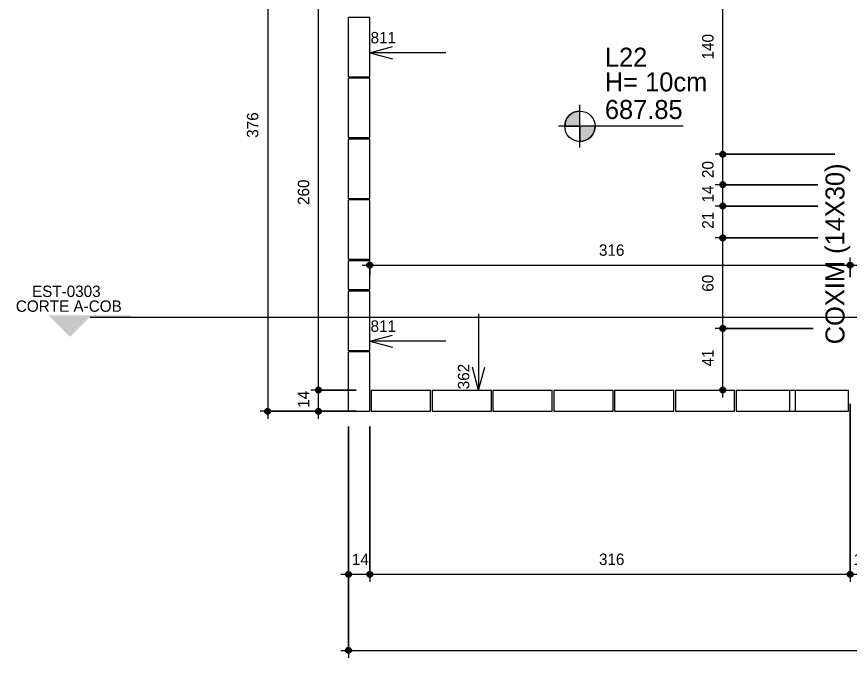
# Model space of a CAD drawing. Header units: centimetres. Extents: x 170 to 15941, y -2277 to 8860.
# Drawn here: x 5582 to 6130, y -675 to -250 of the extents above; entities that cross this region are included whole.
import ezdxf

# ---------------------------------------------------------------- set-up
doc = ezdxf.new("R2010")
doc.units = ezdxf.units.CM
doc.layers.add('A-ANNO-DIMS-1', color=1, linetype='Continuous', lineweight=9, true_color=0xff0000)
doc.layers.add('A-DETL-GENF-3', color=251, linetype='Continuous', lineweight=9, true_color=0x515151)
for name, color, linetype, lineweight in [('A-ANNO-DIMS-50', 7, 'Continuous', 9), ('A-DETL-THIN', 7, 'Continuous', 9), ('G-ANNO-SYMB', 7, 'Continuous', 9), ('G-ANNO-SYMB-1', 7, 'Continuous', 18), ('G-ANNO-TEXT', 7, 'Continuous', 9), ('S-BEAM', 7, 'Continuous', 9), ('S-BEAM-1', 7, 'Continuous', 13)]:
    doc.layers.add(name, color=color, linetype=linetype, lineweight=lineweight)
doc.styles.add('Bahnschrift_2', font='', dxfattribs={"height": 12.5})
doc.styles.add('Bahnschrift_7', font='', dxfattribs={"height": 7.499999999999999})
doc.styles.get('Bahnschrift_2').set_extended_font_data('Bahnschrift')
doc.styles.get('Bahnschrift_7').set_extended_font_data('Bahnschrift')
doc.dimstyles.new('COTA_ACUMULADA_1', dxfattribs={"dimscale": 30.48, "dimtxt": 8.331330466191718, "dimasz": 0.0492125984251968, "dimexe": 0, "dimexo": 0.0625, "dimgap": 0.1312335958005249, "dimtad": 0, "dimjust": 2, "dimdec": 0, "dimzin": 0, "dimdsep": 46, "dimtxsty": 'Bahnschrift_7', "dimblk1": 'NONE', "dimblk2": 'OPEN30', "dimsah": 1, "dimcen": 0.09, "dimse1": 1, "dimsd1": 1, "dimazin": 0, "dimtfac": 1, "dimtdec": 4, "dimtix": 1, "dimtmove": 2, "dimatfit": 3, "dimfxl": 0, "dimfxlon": 1, "dimtvp": 1, "dimtolj": 1, "dimtzin": 0, "dimarcsym": 2})
doc.dimstyles.new('COTA_LINEAR', dxfattribs={"dimscale": 30.48, "dimtxt": 8.331330466191718, "dimasz": 0.3937007874015748, "dimexe": 0.1640419947506562, "dimexo": 0.3280840109072179, "dimgap": 0.1312335958005249, "dimtad": 1, "dimdec": 0, "dimzin": 0, "dimdsep": 46, "dimtxsty": 'Bahnschrift_7', "dimblk1": 'DOTSMALL', "dimblk2": 'DOTSMALL', "dimsah": 1, "dimcen": 0.09, "dimdle": 0.1640419947506562, "dimazin": 0, "dimtfac": 1, "dimtdec": 4, "dimtix": 1, "dimtmove": 0, "dimatfit": 3, "dimfxl": 1, "dimtvp": 1, "dimtolj": 1, "dimtzin": 0, "dimarcsym": 2})
doc.dimstyles.new('COTA_LINEAR_1', dxfattribs={"dimscale": 30.48, "dimtxt": 8.331330466191718, "dimasz": 0.3937007874015748, "dimexe": 0.1640419947506562, "dimexo": 0.3280840109072179, "dimgap": 0.1312335958005249, "dimtad": 1, "dimdec": 0, "dimzin": 0, "dimdsep": 46, "dimtxsty": 'Bahnschrift_7', "dimblk1": 'DOTSMALL', "dimblk2": 'DOTSMALL', "dimsah": 1, "dimcen": 0.09, "dimdle": 0.1640419947506562, "dimazin": 0, "dimtfac": 1, "dimtdec": 4, "dimtix": 1, "dimtmove": 1, "dimatfit": 3, "dimfxl": 1, "dimtvp": 1, "dimtolj": 1, "dimtzin": 0, "dimarcsym": 2})

# ---------------------------------------------------------------- blocks, each defined once
blk = doc.blocks.new('LEONE - BLOCO CANALETA 14X39X2 - LEONE - BLOCO CANALETA 14X39X19-2679375-FORMA DA COBERTURA')
at = {"layer": 'S-BEAM-1'}
for p, q in [((-19.49999999999995, 7.000000000000001), (19.5, 6.999999999999875)), ((-19.49999999999995, 7.000000000000001), (-19.49999999999995, -6.999999999999951)), ((19.5, -7.000000000000076), (19.5, 6.999999999999875)), ((-19.49999999999995, -6.99999999999995), (19.5, -7.000000000000075))]:
    blk.add_line(p, q, dxfattribs=at)
blk = doc.blocks.new('LEONE - BLOCO CANALETA 14X19X19 - LEONE - BLOCO CANALETA 14X19X19-561206-FORMA DA COBERTURA')
at = {"layer": 'S-BEAM-1'}
for p, q in [((-9.499999999999952, 6.999999999999969), (9.499999999999979, 6.999999999999907)), ((-9.499999999999952, 6.999999999999968), (-9.499999999999952, -6.999999999999983)), ((9.499999999999979, -7.000000000000043), (9.499999999999979, 6.999999999999907)), ((-9.499999999999952, -6.999999999999982), (9.499999999999979, -7.000000000000044))]:
    blk.add_line(p, q, dxfattribs=at)
blk = doc.blocks.new('DIMBLOCK19-FORMA DA COBERTURA')
at = {"layer": 'A-ANNO-DIMS-50', "lineweight": 35, "true_color": 0xff0000}
h = blk.add_hatch(color=1, dxfattribs=at)
edge = h.paths.add_edge_path()
edge.add_arc((5780.788344324721, -495.7564340976315), 1.5, 0, 360)
h = blk.add_hatch(color=1, dxfattribs=at)
edge = h.paths.add_edge_path()
edge.add_arc((5780.788344324721, -509.7564340976314), 1.5, 0, 360)
at = {"layer": 'A-ANNO-DIMS-50', "color": 1, "true_color": 0xff0000}
for p, q in [((5805.521378370912, -495.7564340976317), (5775.788344324721, -495.7564340976315)), ((5780.788344324721, -514.7564340976314), (5780.788344324721, -495.7564340976315)), ((5780.788344324721, -495.7564340976315), (5805.521378370912, -495.7564340976317)), ((5805.521378370912, -509.7564340976315), (5775.788344324721, -509.7564340976314)), ((5780.788344324721, -509.7564340976314), (5805.521378370912, -509.7564340976315))]:
    blk.add_line(p, q, dxfattribs=at)
at = {"layer": 'A-ANNO-DIMS-50', "color": 1, "lineweight": 35, "true_color": 0xff0000}
for centre in [(5780.788344324721, -495.7564340976315), (5780.788344324721, -509.7564340976314)]:
    blk.add_circle(centre, 1.5, dxfattribs=at)
at = {"layer": 'A-ANNO-DIMS-50', "color": 0, "insert": (5767.142395568279, -507.4901445897859), "char_height": 7.499999999999999, "width": 11.36090518117052, "attachment_point": 1, "rotation": 90, "line_spacing_factor": 1.009858238326269, "style": 'Bahnschrift_7'}
blk.add_mtext('14', dxfattribs=at)
blk = doc.blocks.new('_DotSmall')
at = {"color": 0, "linetype": 'ByBlock', "const_width": 0.5}
blk.add_lwpolyline([(-0.0625, 0, 1), (0.0625, 0, 1)], format="xyb", close=True, dxfattribs=at)
blk = doc.blocks.new('DIMBLOCK20-FORMA DA COBERTURA')
at = {"layer": 'A-ANNO-DIMS-50', "lineweight": 35, "true_color": 0xff0000}
h = blk.add_hatch(color=1, dxfattribs=at)
edge = h.paths.add_edge_path()
edge.add_arc((5780.788344324723, -235.7564341311094), 1.5, 0, 360)
h = blk.add_hatch(color=1, dxfattribs=at)
edge = h.paths.add_edge_path()
edge.add_arc((5780.788344324721, -495.7564340976315), 1.5, 0, 360)
at = {"layer": 'A-ANNO-DIMS-50', "color": 1, "true_color": 0xff0000}
for p, q in [((5804.521378370918, -235.7564341311095), (5775.788344324723, -235.7564341311094)), ((5780.788344324721, -495.7564340976315), (5780.788344324723, -235.7564341311094)), ((5780.788344324723, -235.7564341311094), (5804.521378370918, -235.7564341311095)), ((5805.521378370912, -495.7564340976317), (5775.788344324721, -495.7564340976315)), ((5780.788344324721, -495.7564340976315), (5805.521378370912, -495.7564340976317))]:
    blk.add_line(p, q, dxfattribs=at)
at = {"layer": 'A-ANNO-DIMS-50', "color": 1, "lineweight": 35, "true_color": 0xff0000}
for centre in [(5780.788344324723, -235.7564341311094), (5780.788344324721, -495.7564340976315)]:
    blk.add_circle(centre, 1.5, dxfattribs=at)
at = {"layer": 'A-ANNO-DIMS-50', "color": 0, "insert": (5767.142395568279, -374.0877645805622), "char_height": 7.499999999999999, "width": 19.99519311886012, "attachment_point": 1, "rotation": 90, "line_spacing_factor": 1.009858238326269, "style": 'Bahnschrift_7'}
blk.add_mtext('260', dxfattribs=at)
blk = doc.blocks.new('DIMBLOCK36-FORMA DA COBERTURA')
at = {"layer": 'A-ANNO-DIMS-50', "lineweight": 35, "true_color": 0xff0000}
h = blk.add_hatch(color=1, dxfattribs=at)
edge = h.paths.add_edge_path()
edge.add_arc((5747.341740029697, -133.7554330422474), 1.5, 0, 360)
h = blk.add_hatch(color=1, dxfattribs=at)
edge = h.paths.add_edge_path()
edge.add_arc((5747.341740029695, -509.7564340976337), 1.500000000000227, 0, 360)
at = {"layer": 'A-ANNO-DIMS-50', "color": 1, "true_color": 0xff0000}
for p, q in [((5739.463059720803, -133.7554330422475), (5752.341740029697, -133.7554330422475)), ((5747.341740029696, -133.7554330422475), (5739.463059720803, -133.7554330422475)), ((5747.341740029697, -133.7554330422474), (5747.341740029695, -514.7564340976336)), ((5790.521378370913, -509.7564340976338), (5742.341740029695, -509.7564340976337)), ((5747.341740029695, -509.7564340976337), (5790.521378370913, -509.7564340976339))]:
    blk.add_line(p, q, dxfattribs=at)
at = {"layer": 'A-ANNO-DIMS-50', "color": 1, "lineweight": 35, "true_color": 0xff0000}
for centre, radius in [((5747.341740029697, -133.7554330422474), 1.5), ((5747.341740029695, -509.7564340976337), 1.500000000000227)]:
    blk.add_circle(centre, radius, dxfattribs=at)
at = {"layer": 'A-ANNO-DIMS-50', "color": 0, "insert": (5733.695791273252, -329.897915616446), "char_height": 7.499999999999999, "width": 19.5407569116133, "attachment_point": 1, "rotation": 90, "line_spacing_factor": 1.009858238326269, "style": 'Bahnschrift_7'}
blk.add_mtext('376', dxfattribs=at)
blk = doc.blocks.new('DIMBLOCK37-FORMA DA COBERTURA')
at = {"layer": 'A-ANNO-DIMS-50', "lineweight": 35, "true_color": 0xff0000}
h = blk.add_hatch(color=1, dxfattribs=at)
edge = h.paths.add_edge_path()
edge.add_arc((5800.521379023366, -616.939643241136), 1.5, 0, 360)
h = blk.add_hatch(color=1, dxfattribs=at)
edge = h.paths.add_edge_path()
edge.add_arc((5814.521379023366, -616.939643241136), 1.500000000000227, 0, 360)
at = {"layer": 'A-ANNO-DIMS-50', "color": 1, "true_color": 0xff0000}
for p, q in [((5800.521379023366, -519.7564347500859), (5800.521379023366, -621.9396432411359)), ((5800.521379023366, -616.939643241136), (5800.521379023366, -519.7564347500859)), ((5814.521379023366, -519.7564347500859), (5814.521379023366, -621.9396432411359)), ((5814.521379023366, -616.939643241136), (5814.521379023366, -519.7564347500859)), ((5795.521379023366, -616.939643241136), (5814.521379023366, -616.939643241136))]:
    blk.add_line(p, q, dxfattribs=at)
at = {"layer": 'A-ANNO-DIMS-50', "color": 1, "lineweight": 35, "true_color": 0xff0000}
for centre, radius in [((5800.521379023366, -616.939643241136), 1.5), ((5814.521379023366, -616.939643241136), 1.500000000000227)]:
    blk.add_circle(centre, radius, dxfattribs=at)
at = {"layer": 'A-ANNO-DIMS-50', "color": 0, "insert": (5802.787668531211, -603.2936944846928), "char_height": 7.499999999999999, "width": 11.36090518117052, "attachment_point": 1, "line_spacing_factor": 1.009858238326269, "style": 'Bahnschrift_7'}
blk.add_mtext('14', dxfattribs=at)
blk = doc.blocks.new('DIMBLOCK38-FORMA DA COBERTURA')
at = {"layer": 'A-ANNO-DIMS-50', "lineweight": 35, "true_color": 0xff0000}
h = blk.add_hatch(color=1, dxfattribs=at)
edge = h.paths.add_edge_path()
edge.add_arc((5814.521379023366, -616.939643241136), 1.500000000000227, 0, 360)
h = blk.add_hatch(color=1, dxfattribs=at)
edge = h.paths.add_edge_path()
edge.add_arc((6130.521379023599, -616.939643241136), 1.500000000000114, 0, 360)
at = {"layer": 'A-ANNO-DIMS-50', "color": 1, "true_color": 0xff0000}
for p, q in [((6130.521379023599, -504.7564347500853), (6130.521379023599, -621.9396432411359)), ((6130.521379023599, -616.939643241136), (6130.521379023599, -504.7564347500853)), ((5814.521379023366, -519.7564347500859), (5814.521379023366, -621.9396432411359)), ((5814.521379023366, -616.939643241136), (5814.521379023366, -519.7564347500859)), ((5814.521379023366, -616.939643241136), (6130.521379023599, -616.939643241136))]:
    blk.add_line(p, q, dxfattribs=at)
at = {"layer": 'A-ANNO-DIMS-50', "color": 1, "lineweight": 35, "true_color": 0xff0000}
for centre, radius in [((5814.521379023366, -616.939643241136), 1.500000000000227), ((6130.521379023599, -616.939643241136), 1.500000000000114)]:
    blk.add_circle(centre, radius, dxfattribs=at)
at = {"layer": 'A-ANNO-DIMS-50', "color": 0, "insert": (5965.263022935513, -603.2936944846928), "char_height": 7.499999999999999, "width": 17.42005461112814, "attachment_point": 1, "line_spacing_factor": 1.009858238326269, "style": 'Bahnschrift_7'}
blk.add_mtext('316', dxfattribs=at)
blk = doc.blocks.new('DIMBLOCK39-FORMA DA COBERTURA')
at = {"layer": 'A-ANNO-DIMS-50', "lineweight": 35, "true_color": 0xff0000}
h = blk.add_hatch(color=1, dxfattribs=at)
edge = h.paths.add_edge_path()
edge.add_arc((6130.521379023599, -616.939643241136), 1.500000000000114, 0, 360)
h = blk.add_hatch(color=1, dxfattribs=at)
edge = h.paths.add_edge_path()
edge.add_arc((6144.521379023599, -616.939643241136), 1.500000000000114, 0, 360)
at = {"layer": 'A-ANNO-DIMS-50', "color": 1, "true_color": 0xff0000}
for p, q in [((6130.521379023599, -504.7564347500853), (6130.521379023599, -621.9396432411359)), ((6130.521379023599, -616.939643241136), (6130.521379023599, -504.7564347500853)), ((6144.521379023599, -504.7564347500853), (6144.521379023599, -621.9396432411359)), ((6144.521379023599, -616.939643241136), (6144.521379023599, -504.7564347500853)), ((6130.521379023599, -616.939643241136), (6144.521379023599, -616.939643241136))]:
    blk.add_line(p, q, dxfattribs=at)
at = {"layer": 'A-ANNO-DIMS-50', "color": 1, "lineweight": 35, "true_color": 0xff0000}
for centre in [(6130.521379023599, -616.939643241136), (6144.521379023599, -616.939643241136)]:
    blk.add_circle(centre, 1.500000000000114, dxfattribs=at)
at = {"layer": 'A-ANNO-DIMS-50', "color": 0, "insert": (6132.787668531445, -603.2936944846928), "char_height": 7.499999999999999, "width": 11.36090518117052, "attachment_point": 1, "line_spacing_factor": 1.009858238326269, "style": 'Bahnschrift_7'}
blk.add_mtext('14', dxfattribs=at)
blk = doc.blocks.new('DIMBLOCK53-FORMA DA COBERTURA')
at = {"layer": 'A-ANNO-DIMS-50', "lineweight": 35, "true_color": 0xff0000}
h = blk.add_hatch(color=1, dxfattribs=at)
edge = h.paths.add_edge_path()
edge.add_arc((5800.521379023366, -666.939643241136), 1.5, 0, 360)
h = blk.add_hatch(color=1, dxfattribs=at)
edge = h.paths.add_edge_path()
edge.add_arc((6625.521379029537, -666.939643241136), 1.499999999999943, 0, 360)
at = {"layer": 'A-ANNO-DIMS-50', "color": 1, "true_color": 0xff0000}
for p, q in [((5800.521379023366, -519.7564347500859), (5800.521379023366, -671.9396432411359)), ((5800.521379023366, -666.939643241136), (5800.521379023366, -519.7564347500859)), ((6625.521379029537, -674.8183235500295), (6625.521379029537, -661.939643241136)), ((5795.521379023366, -666.939643241136), (6625.521379029537, -666.939643241136)), ((6625.521379029537, -666.939643241136), (6625.521379029537, -674.8183235500295))]:
    blk.add_line(p, q, dxfattribs=at)
at = {"layer": 'A-ANNO-DIMS-50', "color": 1, "lineweight": 35, "true_color": 0xff0000}
for centre, radius in [((5800.521379023366, -666.939643241136), 1.5), ((6625.521379029537, -666.939643241136), 1.499999999999943)]:
    blk.add_circle(centre, radius, dxfattribs=at)
at = {"layer": 'A-ANNO-DIMS-50', "color": 0, "insert": (6204.500700140573, -653.2936944846928), "char_height": 7.499999999999999, "width": 20.44962932610694, "attachment_point": 1, "line_spacing_factor": 1.009858238326269, "style": 'Bahnschrift_7'}
blk.add_mtext('825', dxfattribs=at)
blk = doc.blocks.new('DIMBLOCK157-FORMA DA COBERTURA')
at = {"layer": 'A-ANNO-DIMS-50', "lineweight": 35, "true_color": 0xff0000}
h = blk.add_hatch(color=1, dxfattribs=at)
edge = h.paths.add_edge_path()
edge.add_arc((5814.521379023366, -413.6535454989634), 1.500000000000227, 0, 360)
h = blk.add_hatch(color=1, dxfattribs=at)
edge = h.paths.add_edge_path()
edge.add_arc((6130.521379023599, -413.6535454989634), 1.500000000000114, 0, 360)
at = {"layer": 'A-ANNO-DIMS-50', "color": 1, "true_color": 0xff0000}
for p, q in [((5814.521379023366, -419.7564347500859), (5814.521379023366, -408.6535454989634)), ((6130.521379023599, -421.5322258078532), (6130.521379023599, -408.6535454989634)), ((5809.521379023365, -413.6535454989634), (6130.521379023599, -413.6535454989634)), ((5814.521379023366, -413.6535454989634), (5814.521379023366, -419.7564347500859)), ((6130.521379023599, -413.6535454989634), (6130.521379023599, -421.5322258078533))]:
    blk.add_line(p, q, dxfattribs=at)
at = {"layer": 'A-ANNO-DIMS-50', "color": 1, "lineweight": 35, "true_color": 0xff0000}
for centre, radius in [((5814.521379023366, -413.6535454989634), 1.500000000000227), ((6130.521379023599, -413.6535454989634), 1.500000000000114)]:
    blk.add_circle(centre, radius, dxfattribs=at)
at = {"layer": 'A-ANNO-DIMS-50', "color": 0, "insert": (5965.263022935513, -400.00759674252), "char_height": 7.499999999999999, "width": 17.42005461112814, "attachment_point": 1, "line_spacing_factor": 1.009858238326269, "style": 'Bahnschrift_7'}
blk.add_mtext('316', dxfattribs=at)
blk = doc.blocks.new('DIMBLOCK158-FORMA DA COBERTURA')
at = {"layer": 'A-ANNO-DIMS-50', "lineweight": 35, "true_color": 0xff0000}
h = blk.add_hatch(color=1, dxfattribs=at)
edge = h.paths.add_edge_path()
edge.add_arc((6130.521379023599, -413.6535454989634), 1.500000000000114, 0, 360)
h = blk.add_hatch(color=1, dxfattribs=at)
edge = h.paths.add_edge_path()
edge.add_arc((6144.521379023599, -413.6535454989634), 1.500000000000114, 0, 360)
at = {"layer": 'A-ANNO-DIMS-50', "color": 1, "true_color": 0xff0000}
for p, q in [((6130.521379023599, -421.5322258078532), (6130.521379023599, -408.6535454989634)), ((6144.521379023599, -421.5322258078454), (6144.521379023599, -408.6535454989634)), ((6130.521379023599, -413.6535454989634), (6144.521379023599, -413.6535454989634)), ((6130.521379023599, -413.6535454989634), (6130.521379023599, -421.5322258078533)), ((6144.521379023599, -413.6535454989634), (6144.521379023599, -421.5322258078454))]:
    blk.add_line(p, q, dxfattribs=at)
at = {"layer": 'A-ANNO-DIMS-50', "color": 1, "lineweight": 35, "true_color": 0xff0000}
for centre in [(6130.521379023599, -413.6535454989634), (6144.521379023599, -413.6535454989634)]:
    blk.add_circle(centre, 1.500000000000114, dxfattribs=at)
at = {"layer": 'A-ANNO-DIMS-50', "color": 1, "true_color": 0xff0000}
blk.add_ellipse((6151.348161222717, -413.6535454989634), major_axis=(13.82678219911759, 0), ratio=0.7457710580121281, start_param=1.570796326794897, end_param=3.141592653589793, dxfattribs=at)
at = {"layer": 'A-ANNO-DIMS-50', "color": 0, "insert": (6151.348161222717, -400.00759674252), "char_height": 7.499999999999999, "width": 11.36090518117052, "attachment_point": 1, "line_spacing_factor": 1.009858238326269, "style": 'Bahnschrift_7'}
blk.add_mtext('14', dxfattribs=at)
blk = doc.blocks.new('DIMBLOCK178-FORMA DA COBERTURA')
at = {"layer": 'A-ANNO-DIMS-50', "lineweight": 35, "true_color": 0xff0000}
h = blk.add_hatch(color=1, dxfattribs=at)
edge = h.paths.add_edge_path()
edge.add_arc((6046.784929899339, -455.2564340976332), 1.5, 0, 360)
h = blk.add_hatch(color=1, dxfattribs=at)
edge = h.paths.add_edge_path()
edge.add_arc((6046.784929899339, -495.7564340976331), 1.5, 0, 360)
at = {"layer": 'A-ANNO-DIMS-50', "color": 1, "true_color": 0xff0000}
for p, q in [((6106.172615201605, -455.2564340976334), (6041.784929899339, -455.2564340976332)), ((6046.784929899339, -500.756434097633), (6046.784929899339, -455.2564340976332)), ((6046.784929899339, -455.2564340976332), (6106.172615201605, -455.2564340976334)), ((6045.521378370912, -495.7564340976331), (6051.784929899339, -495.7564340976331)), ((6046.784929899339, -495.7564340976331), (6045.521378370912, -495.7564340976331))]:
    blk.add_line(p, q, dxfattribs=at)
at = {"layer": 'A-ANNO-DIMS-50', "color": 1, "lineweight": 35, "true_color": 0xff0000}
for centre in [(6046.784929899339, -455.2564340976332), (6046.784929899339, -495.7564340976331)]:
    blk.add_circle(centre, 1.5, dxfattribs=at)
at = {"layer": 'A-ANNO-DIMS-50', "color": 0, "insert": (6033.138981142895, -480.2401445897875), "char_height": 7.499999999999999, "width": 11.36090518117052, "attachment_point": 1, "rotation": 90, "line_spacing_factor": 1.009858238326269, "style": 'Bahnschrift_7'}
blk.add_mtext('41', dxfattribs=at)
blk = doc.blocks.new('DIMBLOCK179-FORMA DA COBERTURA')
at = {"layer": 'A-ANNO-DIMS-50', "lineweight": 35, "true_color": 0xff0000}
h = blk.add_hatch(color=1, dxfattribs=at)
edge = h.paths.add_edge_path()
edge.add_arc((6046.784929899339, -395.7564340976332), 1.5, 0, 360)
h = blk.add_hatch(color=1, dxfattribs=at)
edge = h.paths.add_edge_path()
edge.add_arc((6046.784929899339, -455.2564340976332), 1.5, 0, 360)
at = {"layer": 'A-ANNO-DIMS-50', "color": 1, "true_color": 0xff0000}
for p, q in [((6109.267762892351, -395.7564340976334), (6041.784929899339, -395.7564340976332)), ((6046.784929899339, -455.2564340976332), (6046.784929899339, -395.7564340976332)), ((6046.784929899339, -395.7564340976333), (6109.267762892351, -395.7564340976334)), ((6106.172615201605, -455.2564340976334), (6041.784929899339, -455.2564340976332)), ((6046.784929899339, -455.2564340976332), (6106.172615201605, -455.2564340976334))]:
    blk.add_line(p, q, dxfattribs=at)
at = {"layer": 'A-ANNO-DIMS-50', "color": 1, "lineweight": 35, "true_color": 0xff0000}
for centre in [(6046.784929899339, -395.7564340976332), (6046.784929899339, -455.2564340976332)]:
    blk.add_circle(centre, 1.5, dxfattribs=at)
at = {"layer": 'A-ANNO-DIMS-50', "color": 0, "insert": (6033.138981142895, -431.1237705483231), "char_height": 7.499999999999999, "width": 13.48160748165569, "attachment_point": 1, "rotation": 90, "line_spacing_factor": 1.009858238326269, "style": 'Bahnschrift_7'}
blk.add_mtext('60', dxfattribs=at)
blk = doc.blocks.new('DIMBLOCK180-FORMA DA COBERTURA')
at = {"layer": 'A-ANNO-DIMS-50', "lineweight": 35, "true_color": 0xff0000}
h = blk.add_hatch(color=1, dxfattribs=at)
edge = h.paths.add_edge_path()
edge.add_arc((6046.784929899339, -374.756434097637), 1.5, 0, 360)
h = blk.add_hatch(color=1, dxfattribs=at)
edge = h.paths.add_edge_path()
edge.add_arc((6046.784929899339, -395.7564340976332), 1.5, 0, 360)
at = {"layer": 'A-ANNO-DIMS-50', "color": 1, "true_color": 0xff0000}
for p, q in [((6109.191044235795, -374.7564340976371), (6041.784929899339, -374.756434097637)), ((6046.784929899339, -395.7564340976332), (6046.784929899339, -374.756434097637)), ((6046.784929899339, -374.756434097637), (6109.191044235795, -374.7564340976371)), ((6109.267762892351, -395.7564340976334), (6041.784929899339, -395.7564340976332)), ((6046.784929899339, -395.7564340976333), (6109.267762892351, -395.7564340976334))]:
    blk.add_line(p, q, dxfattribs=at)
at = {"layer": 'A-ANNO-DIMS-50', "color": 1, "lineweight": 35, "true_color": 0xff0000}
for centre in [(6046.784929899339, -374.756434097637), (6046.784929899339, -395.7564340976332)]:
    blk.add_circle(centre, 1.5, dxfattribs=at)
at = {"layer": 'A-ANNO-DIMS-50', "color": 0, "insert": (6033.138981142895, -389.737680030208), "char_height": 7.499999999999999, "width": 10.75499023817476, "attachment_point": 1, "rotation": 90, "line_spacing_factor": 1.009858238326269, "style": 'Bahnschrift_7'}
blk.add_mtext('21', dxfattribs=at)
blk = doc.blocks.new('DIMBLOCK181-FORMA DA COBERTURA')
at = {"layer": 'A-ANNO-DIMS-50', "lineweight": 35, "true_color": 0xff0000}
h = blk.add_hatch(color=1, dxfattribs=at)
edge = h.paths.add_edge_path()
edge.add_arc((6046.784929899339, -360.7564340976367), 1.5, 0, 360)
h = blk.add_hatch(color=1, dxfattribs=at)
edge = h.paths.add_edge_path()
edge.add_arc((6046.784929899339, -374.756434097637), 1.5, 0, 360)
at = {"layer": 'A-ANNO-DIMS-50', "color": 1, "true_color": 0xff0000}
for p, q in [((6109.191044235795, -360.7564340976368), (6041.784929899339, -360.7564340976367)), ((6046.784929899339, -374.756434097637), (6046.784929899339, -360.7564340976367)), ((6046.784929899339, -360.7564340976367), (6109.191044235795, -360.7564340976368)), ((6109.191044235795, -374.7564340976371), (6041.784929899339, -374.756434097637)), ((6046.784929899339, -374.756434097637), (6109.191044235795, -374.7564340976371))]:
    blk.add_line(p, q, dxfattribs=at)
at = {"layer": 'A-ANNO-DIMS-50', "color": 1, "lineweight": 35, "true_color": 0xff0000}
for centre in [(6046.784929899339, -360.7564340976367), (6046.784929899339, -374.756434097637)]:
    blk.add_circle(centre, 1.5, dxfattribs=at)
at = {"layer": 'A-ANNO-DIMS-50', "color": 0, "insert": (6033.138981142895, -372.4901445897912), "char_height": 7.499999999999999, "width": 11.36090518117052, "attachment_point": 1, "rotation": 90, "line_spacing_factor": 1.009858238326269, "style": 'Bahnschrift_7'}
blk.add_mtext('14', dxfattribs=at)
blk = doc.blocks.new('DIMBLOCK182-FORMA DA COBERTURA')
at = {"layer": 'A-ANNO-DIMS-50', "lineweight": 35, "true_color": 0xff0000}
h = blk.add_hatch(color=1, dxfattribs=at)
edge = h.paths.add_edge_path()
edge.add_arc((6046.784929899339, -340.756434097633), 1.5, 0, 360)
h = blk.add_hatch(color=1, dxfattribs=at)
edge = h.paths.add_edge_path()
edge.add_arc((6046.784929899339, -360.7564340976367), 1.5, 0, 360)
at = {"layer": 'A-ANNO-DIMS-50', "color": 1, "true_color": 0xff0000}
for p, q in [((6120.521378371148, -340.7564340976331), (6041.784929899339, -340.756434097633)), ((6046.784929899339, -360.7564340976367), (6046.784929899339, -340.756434097633)), ((6046.784929899339, -340.756434097633), (6120.521378371148, -340.7564340976331)), ((6109.191044235795, -360.7564340976368), (6041.784929899339, -360.7564340976367)), ((6046.784929899339, -360.7564340976367), (6109.191044235795, -360.7564340976368))]:
    blk.add_line(p, q, dxfattribs=at)
at = {"layer": 'A-ANNO-DIMS-50', "color": 1, "lineweight": 35, "true_color": 0xff0000}
for centre in [(6046.784929899339, -340.756434097633), (6046.784929899339, -360.7564340976367)]:
    blk.add_circle(centre, 1.5, dxfattribs=at)
at = {"layer": 'A-ANNO-DIMS-50', "color": 0, "insert": (6033.138981142895, -356.3737705483247), "char_height": 7.499999999999999, "width": 13.48160748165569, "attachment_point": 1, "rotation": 90, "line_spacing_factor": 1.009858238326269, "style": 'Bahnschrift_7'}
blk.add_mtext('20', dxfattribs=at)
blk = doc.blocks.new('DIMBLOCK183-FORMA DA COBERTURA')
at = {"layer": 'A-ANNO-DIMS-50', "lineweight": 35, "true_color": 0xff0000}
h = blk.add_hatch(color=1, dxfattribs=at)
edge = h.paths.add_edge_path()
edge.add_arc((6046.784929899339, -200.7564340976329), 1.5, 0, 360)
h = blk.add_hatch(color=1, dxfattribs=at)
edge = h.paths.add_edge_path()
edge.add_arc((6046.784929899339, -340.756434097633), 1.5, 0, 360)
at = {"layer": 'A-ANNO-DIMS-50', "color": 1, "true_color": 0xff0000}
for p, q in [((6120.521378371148, -200.7564340976331), (6041.784929899339, -200.7564340976329)), ((6046.784929899339, -340.756434097633), (6046.784929899339, -200.7564340976329)), ((6046.784929899339, -200.7564340976329), (6120.521378371148, -200.756434097633)), ((6120.521378371148, -340.7564340976331), (6041.784929899339, -340.756434097633)), ((6046.784929899339, -340.756434097633), (6120.521378371148, -340.7564340976331))]:
    blk.add_line(p, q, dxfattribs=at)
at = {"layer": 'A-ANNO-DIMS-50', "color": 1, "lineweight": 35, "true_color": 0xff0000}
for centre in [(6046.784929899339, -200.7564340976329), (6046.784929899339, -340.756434097633)]:
    blk.add_circle(centre, 1.5, dxfattribs=at)
at = {"layer": 'A-ANNO-DIMS-50', "color": 0, "insert": (6033.138981142895, -278.3934870249753), "char_height": 7.499999999999999, "width": 18.32892702562178, "attachment_point": 1, "rotation": 90, "line_spacing_factor": 1.009858238326269, "style": 'Bahnschrift_7'}
blk.add_mtext('140', dxfattribs=at)
blk = doc.blocks.new('Corte - M_Cabeça do corte - Preenchido-24181-FORMA DA COBERTURA')
at = {"layer": 'G-ANNO-SYMB'}
blk.add_hatch(color=256, dxfattribs=at).paths.add_polyline_path([(-0.5485942109171137, -0.0254580242147365), (-0.2648196990830179, 0.2583164876193511), (0.0189548127510702, -0.0254580242147384)])
h = blk.add_hatch(color=256, dxfattribs=at)
edge = h.paths.add_edge_path()
edge.add_line((-0.1713976184912458, -0.0254580242147377), (-0.2571240339073208, -0.0254580242147375))
edge.add_arc((-0.2571240339073207, -0.0107575522986089), 0.0147004719161285, 90.00000000000028, 269.9999999999995, ccw=False)
edge.add_line((-0.2571240339073207, 0.0039429196175197), (0.5314850785723444, 0.0039429196175172))
edge.add_arc((0.5314850785723444, -0.0107575522986114), 0.0147004719161285, -90.00000000000011, 90.00000000000028, ccw=False)
edge.add_line((0.5314850785723444, -0.02545802421474), (-0.1713976184912458, -0.0254580242147377))
blk = doc.blocks.new('DIMBLOCK298-FORMA DA COBERTURA')
at = {"layer": 'A-ANNO-DIMS-50', "color": 1, "true_color": 0xff0000}
for p, q in [((5814.521379023366, -273.9623928015789), (5829.521378229076, -269.9431551279413)), ((5814.521379023366, -273.9623928015789), (5829.521378229076, -277.9816304752165)), ((5864.521379023366, -273.9623928015789), (5814.521379023366, -273.9623928015789)), ((5814.521379023366, -273.9623928015789), (5814.521379023366, -273.9623928015789)), ((5814.521379023366, -273.9623928015789), (5814.521379023366, -273.9623928015789))]:
    blk.add_line(p, q, dxfattribs=at)
at = {"layer": 'A-ANNO-DIMS-50', "color": 0, "insert": (5815.021379023366, -260.3164440451355), "char_height": 7.499999999999999, "width": 15.60230978214085, "attachment_point": 1, "line_spacing_factor": 1.009858238326269, "style": 'Bahnschrift_7'}
blk.add_mtext('811', dxfattribs=at)
blk = doc.blocks.new('_None')
blk = doc.blocks.new('_Open30')
at = {"color": 0, "linetype": 'ByBlock', "lineweight": -2}
for p, q in [((-1, 0.26794919), (0, 0)), ((0, 0), (-1, -0.26794919)), ((0, 0), (-1, 0))]:
    blk.add_line(p, q, dxfattribs=at)
blk = doc.blocks.new('DIMBLOCK302-FORMA DA COBERTURA')
at = {"layer": 'A-ANNO-DIMS-50', "color": 1, "true_color": 0xff0000}
for p, q in [((5814.521379023366, -463.6535454989634), (5829.521378229076, -459.6343078253257)), ((5814.521379023366, -463.6535454989634), (5829.521378229076, -467.672783172601)), ((5864.521379023366, -463.6535454989634), (5814.521379023366, -463.6535454989634)), ((5814.521379023366, -463.6535454989634), (5814.521379023366, -463.6535454989634)), ((5814.521379023366, -463.6535454989634), (5814.521379023366, -463.6535454989634))]:
    blk.add_line(p, q, dxfattribs=at)
at = {"layer": 'A-ANNO-DIMS-50', "color": 0, "insert": (5815.021379023366, -450.00759674252), "char_height": 7.499999999999999, "width": 15.60230978214085, "attachment_point": 1, "line_spacing_factor": 1.009858238326269, "style": 'Bahnschrift_7'}
blk.add_mtext('811', dxfattribs=at)
blk = doc.blocks.new('DIMBLOCK379-FORMA DA COBERTURA')
at = {"layer": 'A-ANNO-DIMS-50', "color": 1, "true_color": 0xff0000}
for p, q in [((5886.124578828102, -445.7564340976321), (5886.124578828102, -495.7564340976321)), ((5886.124578828102, -495.7564340976321), (5882.105341154464, -480.7564348919215)), ((5886.124578828102, -495.7564340976321), (5890.14381650174, -480.7564348919215)), ((5886.124578828102, -495.7564340976321), (5886.124578828102, -495.7564340976321)), ((5886.124578828102, -495.7564340976321), (5886.124578828102, -495.7564340976321))]:
    blk.add_line(p, q, dxfattribs=at)
at = {"layer": 'A-ANNO-DIMS-50', "color": 0, "insert": (5872.478630071659, -495.2564340976321), "char_height": 7.499999999999999, "width": 19.69223564736224, "attachment_point": 1, "rotation": 90, "line_spacing_factor": 1.009858238326269, "style": 'Bahnschrift_7'}
blk.add_mtext('362', dxfattribs=at)

msp = doc.modelspace()

# ---------------------------------------------------------------- hatches: boundary and pattern name
at = {"layer": 'A-DETL-GENF-3'}
for points in [[(5944.075069679034, -322.3151714316326), (5952.735323716878, -322.3151714316326), (5952.735323716878, -312.3151714316322), (5950.147133265853, -312.6559131687416), (5947.735323716878, -313.6549173937881), (5945.664255905012, -315.2441036197668), (5944.075069679034, -317.3151714316324), (5943.076065453988, -319.7269809806073), (5942.735323716878, -322.3151714316326)], [(5952.735323716878, -332.3151714316325), (5955.323514167903, -331.9744296945225), (5957.735323716878, -330.9754254694768), (5959.806391528743, -329.3862392434976), (5961.395577754723, -327.3151714316325), (5962.394581979769, -324.9033618826578), (5962.735323716878, -322.3151714316326), (5952.735323716878, -322.3151714316326)]]:
    msp.add_hatch(color=256, dxfattribs=at).paths.add_polyline_path(points)

# ---------------------------------------------------------------- linework, layer by layer
at = {"layer": 'A-DETL-THIN'}
for p, q in [((5952.735323716879, -336.3151714316322), (5952.735323716879, -308.3151714316322)), ((5952.735323716879, -336.3151714316322), (5952.735323716879, -308.3151714316322)), ((5952.735323716879, -322.3151714316323), (5952.735323716879, -312.3151714316319)), ((6020.735323716879, -322.3151714316322), (5938.735323716879, -322.3151714316322)), ((6020.735323716879, -322.3151714316322), (5938.735323716879, -322.3151714316322)), ((5942.735323716879, -322.3151714316323), (5952.735323716879, -322.3151714316323)), ((5962.73532371688, -322.3151714316323), (5952.735323716879, -322.3151714316323)), ((5952.735323716879, -322.3151714316323), (5952.735323716879, -332.3151714316322))]:
    msp.add_line(p, q, dxfattribs=at)
msp.add_circle((5952.735323716879, -322.3151714316322), 10.00000000000091, dxfattribs=at)
msp.add_circle((5952.735323716879, -322.3151714316322), 10.00000000000091, dxfattribs=at)
for centre, radius, start, end in [((5952.73532371688, -322.3151714316323), 10.00000000000018, 90.00000000000325, 180.000000000001), ((5952.735323716879, -322.3151714316316), 10.000000000001, 270.0000000000007, 359.9999999999949)]:
    msp.add_arc(centre, radius, start, end, dxfattribs=at)
at = {"layer": 'G-ANNO-SYMB'}
msp.add_line((5630.545464033542, -447.8733629124146), (8477.317910560247, -447.8733629124238), dxfattribs=at)

# ---------------------------------------------------------------- block references
at = {"layer": 'G-ANNO-SYMB-1', "extrusion": (0, 0, -1), "xscale": 49.99999999999998, "yscale": 49.99999999999998, "zscale": 49.99999999999998, "rotation": 180}
msp.add_blockref('Corte - M_Cabeça do corte - Preenchido-24181-FORMA DA COBERTURA', (-5630.545464033543, -447.8733629124144), dxfattribs=at)
at = {"layer": 'S-BEAM'}
for name, p, rotation in [('LEONE - BLOCO CANALETA 14X39X2 - LEONE - BLOCO CANALETA 14X39X19-2679375-FORMA DA COBERTURA', (5807.521379023366, -270.2564340976339), 89.99999999999984), ('LEONE - BLOCO CANALETA 14X39X2 - LEONE - BLOCO CANALETA 14X39X19-2679375-FORMA DA COBERTURA', (5807.521379023366, -310.2564340976339), 89.99999999999984), ('LEONE - BLOCO CANALETA 14X39X2 - LEONE - BLOCO CANALETA 14X39X19-2679375-FORMA DA COBERTURA', (5807.521379023366, -350.2564340976339), 89.99999999999984), ('LEONE - BLOCO CANALETA 14X39X2 - LEONE - BLOCO CANALETA 14X39X19-2679375-FORMA DA COBERTURA', (5807.521379023366, -390.2564340976339), 89.99999999999984), ('LEONE - BLOCO CANALETA 14X19X19 - LEONE - BLOCO CANALETA 14X19X19-561206-FORMA DA COBERTURA', (5807.521379023365, -420.2564340976339), 89.99999999999945), ('LEONE - BLOCO CANALETA 14X39X2 - LEONE - BLOCO CANALETA 14X39X19-2679375-FORMA DA COBERTURA', (5807.521379023366, -450.2564340976339), 89.99999999999984), ('LEONE - BLOCO CANALETA 14X39X2 - LEONE - BLOCO CANALETA 14X39X19-2679375-FORMA DA COBERTURA', (5807.521379023366, -490.256434097634), 89.99999999999984)]:
    msp.add_blockref(name, p, dxfattribs=dict(at, rotation=rotation))
for p in [(5835.021379023364, -502.7564340976317), (5875.021379023364, -502.756434097632), (5915.021379023364, -502.7564340976321), (5955.021379023364, -502.7564340976322), (5995.021379023364, -502.7564340976325), (6035.021379023364, -502.7564340976326), (6075.021379023364, -502.7564340976331), (6110.021379023364, -502.7564340976332)]:
    msp.add_blockref('LEONE - BLOCO CANALETA 14X39X2 - LEONE - BLOCO CANALETA 14X39X19-2679375-FORMA DA COBERTURA', p, dxfattribs=at)

# ---------------------------------------------------------------- texts
at = {"layer": 'G-ANNO-SYMB', "char_height": 7.499999999999995, "attachment_point": 1, "style": 'Bahnschrift_7'}
for s, insert, width in [('EST-0303', (5592.304747686015, -427.0873955783483), 55.71728124999996), ('CORTE A-COB', (5581.704747686015, -436.8321969842211), 81.37128124999995)]:
    msp.add_mtext(s, dxfattribs=dict(at, insert=insert, width=width))
at = {"layer": 'G-ANNO-TEXT', "char_height": 12.5, "attachment_point": 1, "style": 'Bahnschrift_2'}
for s, insert, width in [('L22', (5969.169161131155, -270.6556065480032), 33.670875), ('H= 10cm', (5969.169161131155, -286.9085685189208), 76.962), ('687.85', (5969.169161131155, -305.0349702761163), 62.13078124999999)]:
    msp.add_mtext(s, dxfattribs=dict(at, insert=insert, width=width))
at = {"layer": 'G-ANNO-TEXT', "insert": (6114.271503068829, -465.691652203894), "char_height": 12.5, "width": 135.4851875, "attachment_point": 1, "rotation": 90, "style": 'Bahnschrift_2'}
msp.add_mtext('COXIM (14X30)', dxfattribs=at)

# ---------------------------------------------------------------- dimensions: what is measured, and where the dimension line sits
at = {"layer": 'A-ANNO-DIMS-1'}
for base, p1, p2, override, picture, middle in [((5747.341740029697, -509.7564340976342), (5749.463060373255, -133.7554330422475), (5800.521379023366, -509.7564340976339), {"dimpost": '<>', "dimfxl": 379.4518476671697}, 'DIMBLOCK36-FORMA DA COBERTURA', (5739.514367235947, -321.7559335699424)), ((6046.784929899341, -200.7564340976332), (6130.521379023599, -340.7564340976331), (6130.521379023599, -200.7564340976331), {"dimpost": '<>', "dimfxl": 140.0000000000001}, 'DIMBLOCK183-FORMA DA COBERTURA', (6038.949819829054, -270.7564340976349)), ((5780.788344324725, -235.7564341311097), (5815.521379023364, -495.7564340976318), (5814.521379023369, -235.7564341311096), {"dimpost": '<>', "dimfxl": 260.0019230363336}, 'DIMBLOCK20-FORMA DA COBERTURA', (5772.953234254438, -365.7564341143724)), ((6046.784929899341, -340.7564340976332), (6119.191044888247, -360.7564340976368), (6130.521379023599, -340.7564340976331), {"dimpost": '<>', "dimfxl": 22.986441038553}, 'DIMBLOCK182-FORMA DA COBERTURA', (6038.949819829054, -350.7564340976368)), ((6046.784929899341, -360.7564340976369), (6119.191044888247, -374.7564340976372), (6119.191044888247, -360.7564340976368), {"dimpost": '<>', "dimfxl": 14.00000000000034}, 'DIMBLOCK181-FORMA DA COBERTURA', (6039.032350778784, -367.7564340976388)), ((6046.784929899341, -374.7564340976373), (6119.267763544804, -395.7564340976334), (6119.191044888247, -374.7564340976372), {"dimpost": '<>', "dimfxl": 21.00014013648733}, 'DIMBLOCK180-FORMA DA COBERTURA', (6038.996243488277, -385.2564340976372)), ((6046.784929899341, -395.7564340976336), (6116.172615854058, -455.2564340976334), (6119.267763544804, -395.7564340976334), {"dimpost": '<>', "dimfxl": 59.58044930367278}, 'DIMBLOCK179-FORMA DA COBERTURA', (6038.949819829054, -425.5064340976352)), ((6046.784929899341, -455.2564340976336), (6055.521379023364, -495.7564340976331), (6116.172615854058, -455.2564340976334), {"dimpost": '<>', "dimfxl": 72.9302579804357}, 'DIMBLOCK178-FORMA DA COBERTURA', (6039.032350778784, -475.5064340976351)), ((5780.788344324723, -495.756434097632), (5815.521379023364, -509.7564340976316), (5815.521379023364, -495.7564340976318), {"dimpost": '<>', "dimfxl": 13.99999999999983}, 'DIMBLOCK19-FORMA DA COBERTURA', (5773.035765204167, -502.7564340976335))]:
    dim = msp.add_linear_dim(base=base, p1=p1, p2=p2, angle=89.99999999999991, dimstyle='COTA_LINEAR', override=override, dxfattribs=at)
    dim.commit()
    dim.dimension.update_dxf_attribs({"geometry": picture, "text_midpoint": middle})
dim = msp.add_linear_dim(base=(5886.124578828104, -495.7564340976323), p1=(5886.124578828103, -133.7554330422479), p2=(5886.124578828102, -495.7564340976321), angle=89.99999999999991, dimstyle='COTA_ACUMULADA_1', override={"dimpost": '<>', "dimfxl": 362.0010010553842}, dxfattribs=at)
dim.commit()
dim.dimension.update_dxf_attribs({"geometry": 'DIMBLOCK379-FORMA DA COBERTURA', "text_midpoint": (5877.478630071659, -485.410316273951), "dimtype": 160, "text_rotation": 89.99999999999991})
for base, p1, p2, dimstyle, override, picture, middle in [((5814.521379023366, -273.9623928015789), (6625.521379029537, -273.9623928015789), (5814.521379023366, -273.9623928015789), 'COTA_ACUMULADA_1', {"dimpost": '<>', "dimfxl": 811.0000000061709}, 'DIMBLOCK298-FORMA DA COBERTURA', (5822.822533914436, -265.3164440451355)), ((6144.521379023599, -413.6535454989634), (6130.521379023599, -411.5322251554012), (6144.521379023599, -411.5322251553933), 'COTA_LINEAR_1', {"dimpost": '<>', "dimfxl": 14}, 'DIMBLOCK158-FORMA DA COBERTURA', (6157.028613813302, -405.00759674252)), ((5814.521379023366, -463.6535454989634), (6625.521379029537, -463.6535454989634), (5814.521379023366, -463.6535454989634), 'COTA_ACUMULADA_1', {"dimpost": '<>', "dimfxl": 811.0000000061709}, 'DIMBLOCK302-FORMA DA COBERTURA', (5822.822533914436, -455.00759674252))]:
    dim = msp.add_linear_dim(base=base, p1=p1, p2=p2, dimstyle=dimstyle, override=override, dxfattribs=at)
    dim.commit()
    dim.dimension.update_dxf_attribs({"geometry": picture, "text_midpoint": middle, "dimtype": 160})
for base, p1, p2, override, picture, middle in [((6130.521379023599, -413.6535454989634), (5814.521379023366, -409.7564340976338), (6130.521379023599, -411.5322251554012), {"dimpost": '<>', "dimfxl": 316.0049895714126}, 'DIMBLOCK157-FORMA DA COBERTURA', (5972.521379023483, -405.8261727052148)), ((6130.521379023599, -616.939643241136), (5814.521379023366, -509.7564340976339), (6130.521379023599, -494.7564340976333), {"dimpost": '<>', "dimfxl": 316.3558123381768}, 'DIMBLOCK38-FORMA DA COBERTURA', (5972.521379023483, -609.1122704473875)), ((6144.521379023599, -616.939643241136), (6130.521379023599, -494.7564340976333), (6144.521379023599, -494.7564340976333), {"dimpost": '<>', "dimfxl": 14}, 'DIMBLOCK39-FORMA DA COBERTURA', (6137.521379023599, -609.1870641205807)), ((5814.521379023366, -616.939643241136), (5800.521379023366, -509.7564340976339), (5814.521379023366, -509.7564340976339), {"dimpost": '<>', "dimfxl": 14}, 'DIMBLOCK37-FORMA DA COBERTURA', (5807.521379023366, -609.1870641205807)), ((6625.521379029537, -666.939643241136), (5800.521379023366, -509.7564340976339), (6625.521379029537, -664.8183228975774), {"dimpost": '<>', "dimfxl": 839.4457632083137}, 'DIMBLOCK53-FORMA DA COBERTURA', (6213.021379026452, -659.1122704473875))]:
    dim = msp.add_linear_dim(base=base, p1=p1, p2=p2, dimstyle='COTA_LINEAR', override=override, dxfattribs=at)
    dim.commit()
    dim.dimension.update_dxf_attribs({"geometry": picture, "text_midpoint": middle})

doc.saveas('drawing.dxf')
